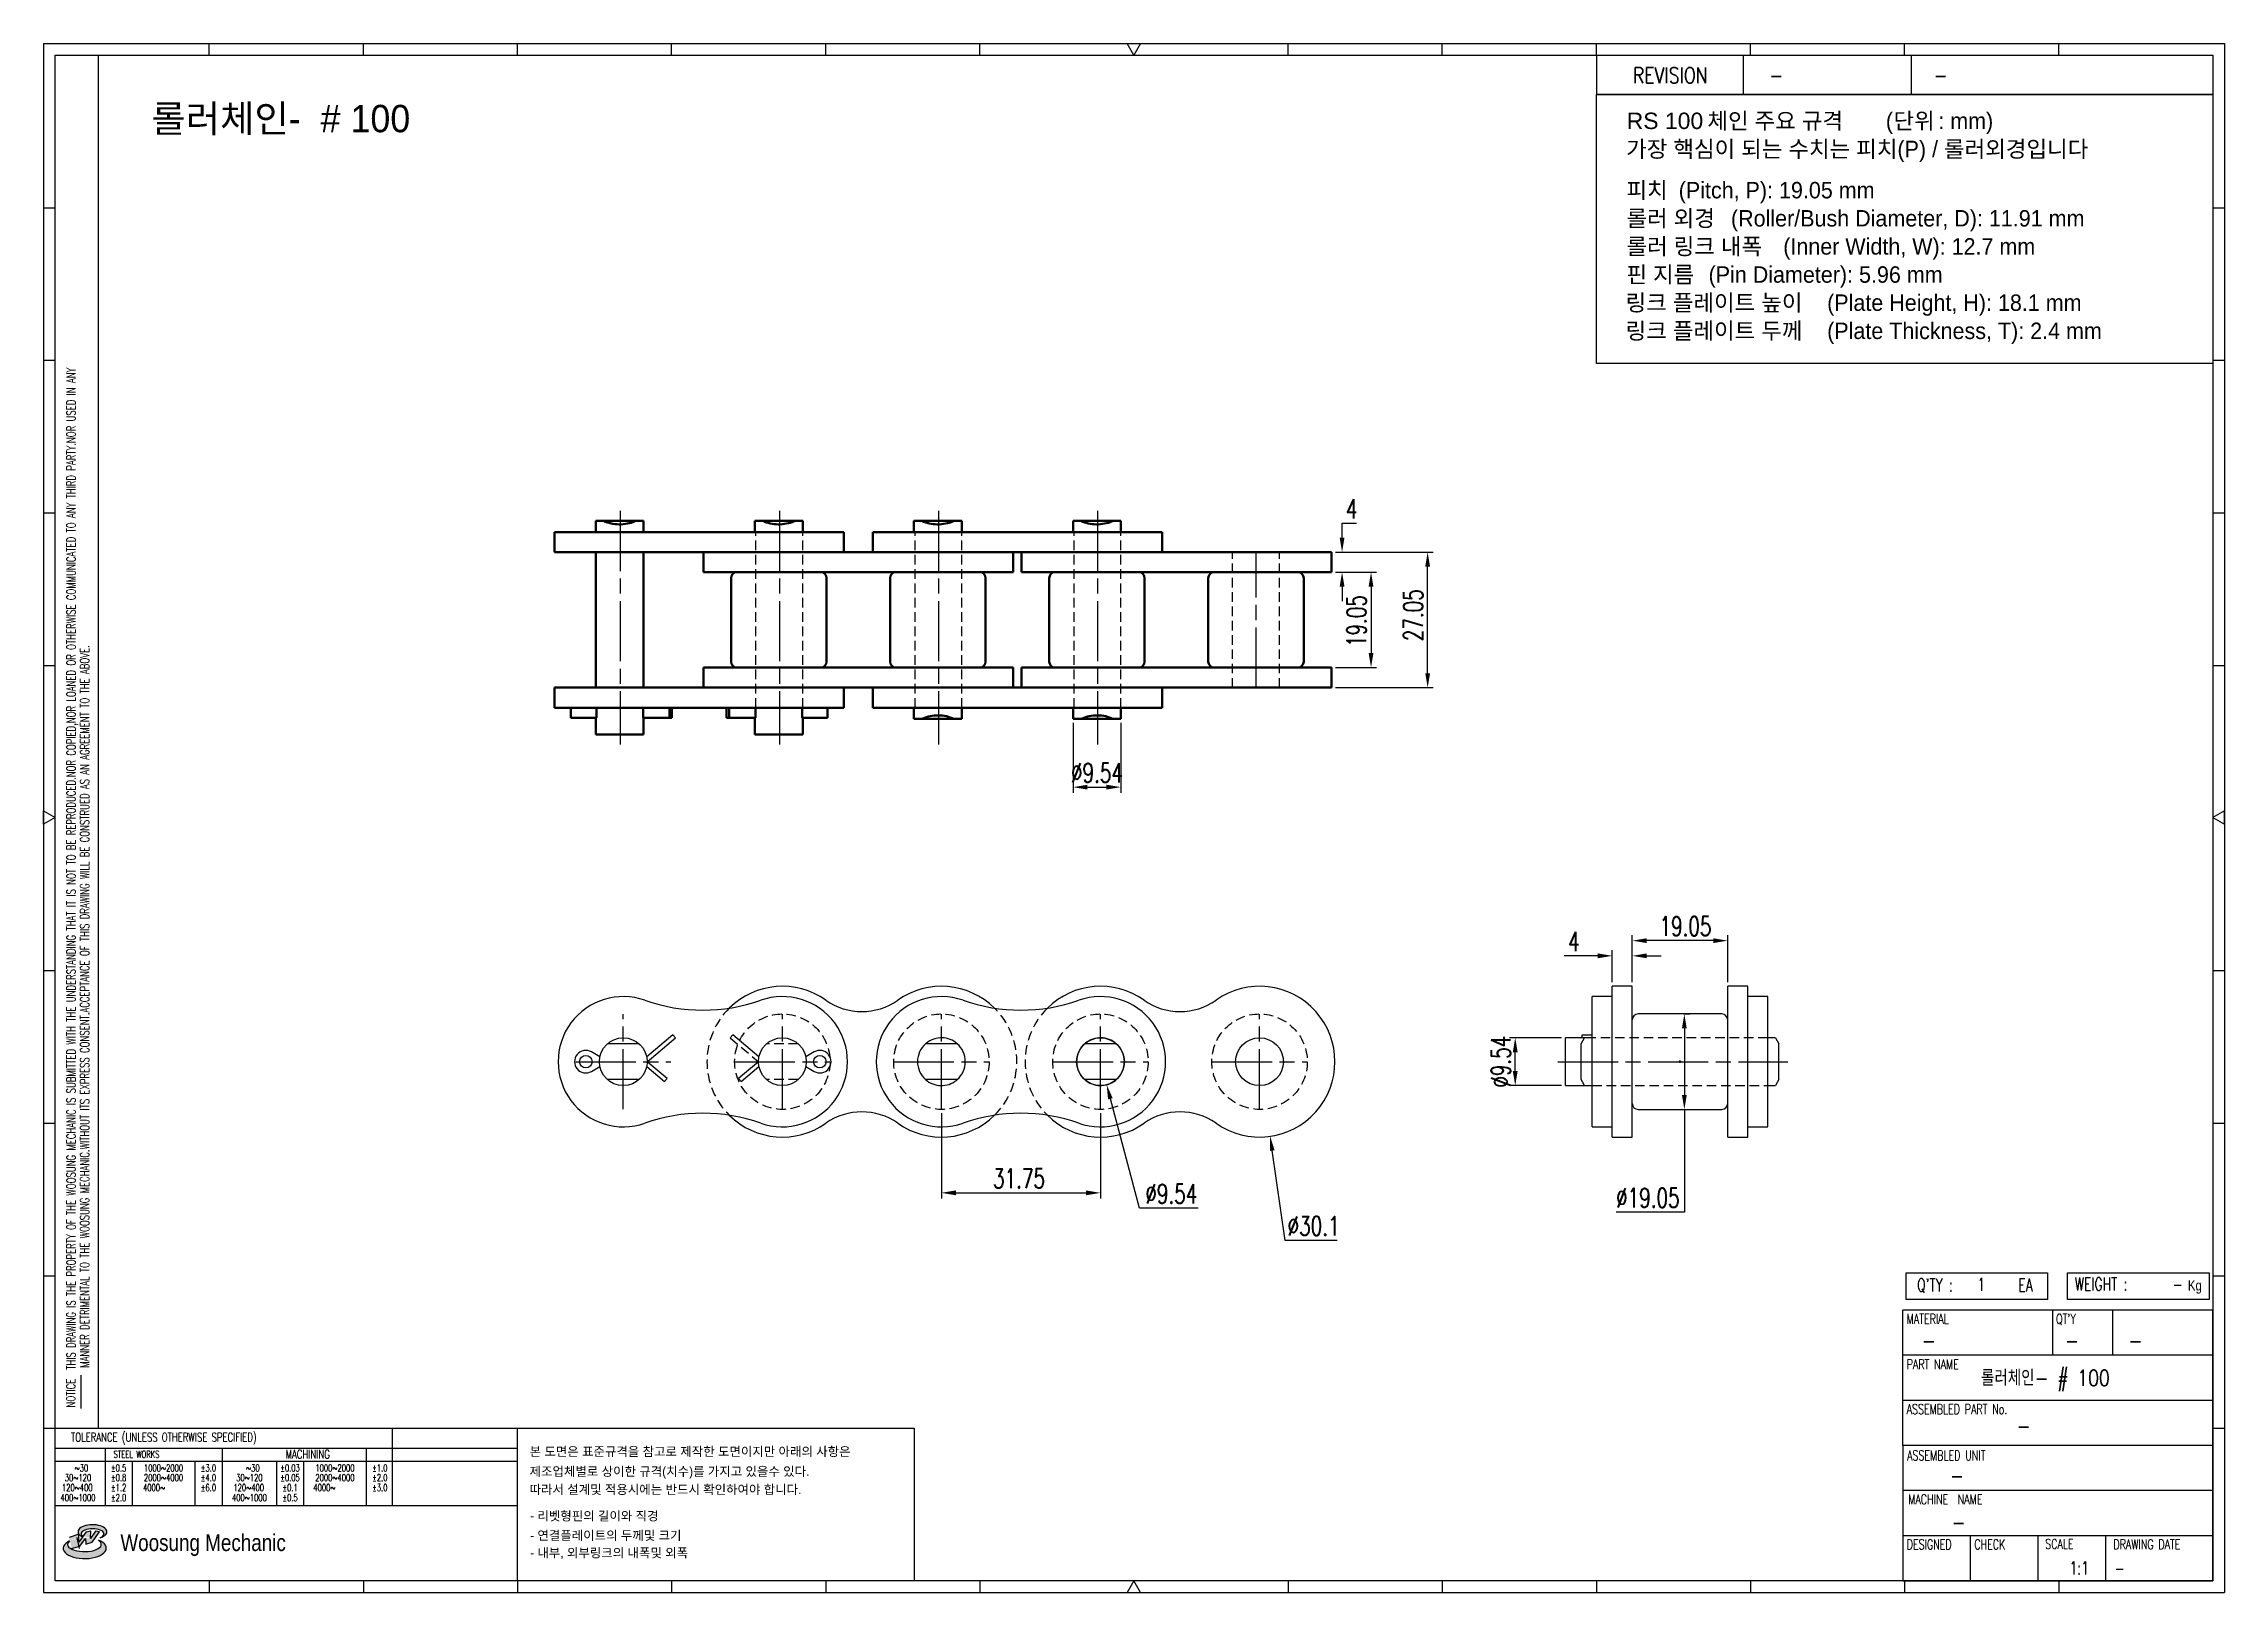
# Model space of a CAD drawing. Header units: millimetres. Extents: x 25753 to 26188, y 34 to 343.
import ezdxf
from ezdxf.enums import TextEntityAlignment as Align

# ---------------------------------------------------------------- set-up
doc = ezdxf.new("R2010")
doc.units = ezdxf.units.MM
doc.linetypes.add('AM_ISO08W050', pattern=[18, 12, -1.5, 3, -1.5])
doc.linetypes.add('HIDDEN', pattern=[9.525, 6.35, -3.175])
doc.layers.get('Defpoints').update_dxf_attribs({"color": 80})
for name, color, linetype, lineweight in [('2d ConnectionPoints', 7, 'Continuous', 50), ('AM_0', 7, 'Continuous', 50), ('CL1', 140, 'AM_ISO08W050', 25)]:
    doc.layers.add(name, color=color, linetype=linetype, lineweight=lineweight)
for name, color, linetype in [('HID-01', 2, 'HIDDEN'), ('S-DIM', 7, 'Continuous'), ('TITLE', 7, 'Continuous'), ('도면레이아웃', 7, 'Continuous')]:
    doc.layers.add(name, color=color, linetype=linetype)
doc.styles.add('HAN', font='ROMANS.shx', dxfattribs={"width": 0.7, "bigfont": 'whgtxt.shx'})
doc.styles.add('HKD_ST2', font='romans.shx', dxfattribs={"width": 0.7, "height": 4, "bigfont": '@extfont2.shx'})
doc.styles.add('HSG', font='SIMPLEX.shx', dxfattribs={"width": 0.7, "bigfont": 'HSG.shx'})
doc.styles.add('MtXpl_', font='Gulim.ttf')
doc.styles.add('SLDTEXTSTYLE4', font='arial.ttf', dxfattribs={"width": 0.8})
doc.styles.get("Standard").update_dxf_attribs({"font": 'arial.ttf'})
doc.dimstyles.new('APP1.6', dxfattribs={"dimscale": 1.6, "dimtxt": 2.4, "dimasz": 1.8, "dimexe": 0.7, "dimexo": 0.5, "dimgap": 0.6, "dimtad": 1, "dimtoh": 1, "dimrnd": 0.01, "dimzin": 9, "dimdsep": 46, "dimtxsty": 'HSG', "dimcen": 0, "dimclrd": 1, "dimclre": 1, "dimclrt": 256, "dimazin": 2, "dimtp": 1, "dimtm": 1, "dimtfac": 0.5, "dimtofl": 0, "dimtmove": 0, "dimatfit": 3, "dimfxl": 0, "dimtvp": 1, "dimtolj": 2, "dimlwd": -1, "dimlwe": -1, "dimarcsym": 0})

# ---------------------------------------------------------------- blocks, each defined once
blk = doc.blocks.new('MAST')
at = {"layer": '도면레이아웃'}
h = blk.add_hatch(color=10, dxfattribs=at)
h.paths.add_polyline_path([(1.544, 35.177), (1.554, 34.966), (1.779, 35.034), (2.054, 35.422), (1.908, 35.446), (1.728, 35.167), (1.741, 35.439), (1.547, 35.405), (1.292, 35.041), (1.295, 35.33), (0.943, 35.208), (1.03, 34.8), (1.336, 34.885)])
edge = h.paths.add_edge_path()
edge.add_ellipse((1.795, 35.421), major_axis=(-0.53, 0), ratio=0.487785, start_angle=122.36065, end_angle=403.39574)
edge.add_line((1.411, 35.244), (1.419, 35.261))
edge.add_ellipse((1.798, 35.344), major_axis=(-0.423, 0), ratio=0.444396, start_angle=131.58977, end_angle=386.19408, ccw=False)
edge = h.paths.add_edge_path()
edge.add_ellipse((1.512, 34.815), major_axis=(-0.793, 0), ratio=0.480113, start_angle=314.67633, end_angle=590.85213)
edge.add_ellipse((1.501, 34.958), major_axis=(-0.62, 0), ratio=0.43311, start_angle=331.7024, end_angle=574.42495, ccw=False)
at = {"color": 140}
for p, q in [((0, 90.118), (80.15, 90.118)), ((0, 90.118), (0, 33.191)), ((80.15, 90.118), (80.15, 33.191)), ((57.068, 89.693), (57.068, 88.246)), ((62.47, 89.693), (62.47, 88.246)), ((68.635, 89.693), (68.635, 88.246)), ((79.725, 88.246), (57.068, 88.246)), ((68.449, 43.961), (68.449, 44.936)), ((68.449, 44.936), (73.654, 44.936)), ((73.654, 44.936), (73.654, 43.961)), ((74.39, 43.961), (74.39, 44.936)), ((74.39, 44.936), (79.595, 44.936)), ((79.595, 44.936), (79.595, 43.961)), ((68.336, 38.59), (68.336, 43.563)), ((79.725, 43.563), (68.336, 43.563)), ((73.654, 43.961), (68.449, 43.961)), ((73.827, 43.563), (73.827, 41.905)), ((79.595, 43.961), (74.39, 43.961)), ((76.037, 43.563), (76.037, 41.905)), ((79.725, 38.59), (79.725, 43.563)), ((79.725, 41.905), (68.336, 41.905)), ((79.725, 40.248), (68.336, 40.248)), ((68.336, 38.59), (68.336, 33.616)), ((79.725, 38.59), (68.336, 38.59)), ((79.725, 33.616), (79.725, 38.59)), ((79.725, 36.932), (68.336, 36.932)), ((79.725, 35.274), (68.336, 35.274)), ((70.822, 33.616), (70.822, 35.274)), ((73.309, 33.616), (73.309, 35.274)), ((75.796, 33.616), (75.796, 35.274)), ((0, 33.191), (80.15, 33.191)), ((68.336, 33.616), (79.725, 33.616))]:
    blk.add_line(p, q, dxfattribs=at)
for p, q in [((6.089, 89.693), (6.089, 90.118)), ((11.753, 89.693), (11.753, 90.118)), ((17.418, 89.693), (17.418, 90.118)), ((23.082, 89.693), (23.082, 90.118)), ((28.746, 89.693), (28.746, 90.118)), ((34.411, 89.693), (34.411, 90.118)), ((45.739, 89.693), (45.739, 90.118)), ((51.404, 89.693), (51.404, 90.118)), ((57.068, 89.693), (57.068, 90.118)), ((62.732, 89.693), (62.732, 90.118)), ((68.397, 89.693), (68.397, 90.118)), ((74.061, 89.693), (74.061, 90.118)), ((0, 84.085), (0.425, 84.085)), ((79.725, 84.085), (80.15, 84.085)), ((0, 78.478), (0.425, 78.478)), ((79.725, 78.478), (80.15, 78.478)), ((0, 72.87), (0.425, 72.87)), ((79.725, 72.87), (80.15, 72.87)), ((0, 67.262), (0.425, 67.262)), ((79.725, 67.262), (80.15, 67.262)), ((0, 56.047), (0.425, 56.047)), ((79.725, 56.047), (80.15, 56.047)), ((0, 50.439), (0.425, 50.439)), ((79.725, 50.439), (80.15, 50.439)), ((0, 44.832), (0.425, 44.832)), ((79.725, 44.832), (80.15, 44.832)), ((1.377, 39.947), (1.377, 41.174)), ((0, 39.224), (0.425, 39.224)), ((79.725, 39.224), (80.15, 39.224)), ((6.089, 33.616), (6.089, 33.191)), ((11.753, 33.616), (11.753, 33.191)), ((17.418, 33.616), (17.418, 33.191)), ((23.082, 33.616), (23.082, 33.191)), ((28.746, 33.616), (28.746, 33.191)), ((34.411, 33.616), (34.411, 33.191)), ((45.739, 33.616), (45.739, 33.191)), ((51.404, 33.616), (51.404, 33.191)), ((57.068, 33.616), (57.068, 33.191)), ((62.732, 33.616), (62.732, 33.191)), ((68.397, 33.616), (68.397, 33.191)), ((74.061, 33.616), (74.061, 33.191))]:
    blk.add_line(p, q)
at = {"color": 2}
for p, q in [((2.017, 39.224), (2.017, 89.693)), ((0.425, 39.224), (17.418, 39.224)), ((0.425, 38.487), (17.418, 38.487)), ((2.257, 38.487), (2.257, 36.382)), ((6.557, 38.5), (6.557, 36.382)), ((11.857, 38.487), (11.857, 36.382)), ((12.816, 39.224), (12.816, 36.382)), ((17.418, 33.616), (17.418, 39.224)), ((0.425, 38.012), (17.418, 38.012)), ((3.257, 38.012), (3.257, 36.382)), ((5.557, 38.012), (5.557, 36.382)), ((8.557, 38.012), (8.557, 36.382)), ((9.557, 38.026), (9.557, 36.382)), ((0.425, 36.382), (17.418, 36.382))]:
    blk.add_line(p, q, dxfattribs=at)
for points in [[(40.075, 89.693), (39.83, 90.118), (40.32, 90.118)], [(0.425, 61.679), (0, 61.433), (0, 61.924)], [(79.725, 61.679), (80.15, 61.433), (80.15, 61.924)], [(40.075, 33.616), (39.83, 33.191), (40.32, 33.191)]]:
    blk.add_lwpolyline(points, close=True)
at = {"color": 140}
blk.add_lwpolyline([(0.425, 89.693), (79.725, 89.693), (79.725, 33.616), (0.425, 33.616)], close=True, dxfattribs=at)
at = {"layer": '도면레이아웃'}
for p, q in [((1.295, 35.33), (0.943, 35.208)), ((1.547, 35.405), (1.292, 35.041)), ((1.292, 35.041), (1.295, 35.33)), ((1.741, 35.439), (1.547, 35.405)), ((1.908, 35.446), (1.728, 35.167)), ((1.728, 35.167), (1.741, 35.439)), ((1.779, 35.034), (2.054, 35.422)), ((2.054, 35.422), (1.908, 35.446)), ((1.03, 34.8), (1.336, 34.885)), ((1.224, 35.208), (1.311, 34.8)), ((1.224, 35.208), (1.224, 35.208)), ((1.336, 34.885), (1.544, 35.177)), ((1.419, 35.261), (1.411, 35.244)), ((1.544, 35.177), (1.554, 34.966)), ((1.554, 34.966), (1.779, 35.034))]:
    blk.add_line(p, q, dxfattribs=at)
for centre, major_axis, ratio, start_param, end_param in [((1.795, 35.421), (-0.53, 0), 0.487785, 2.135596, 7.040584), ((1.798, 35.344), (-0.423, 0), 0.444396, 2.296675, 6.740358), ((1.512, 34.815), (-0.793, 0), 0.480113, 5.492138, 10.312315), ((1.501, 34.958), (-0.62, 0), 0.43311, 5.789299, 10.025607)]:
    blk.add_ellipse(centre, major_axis=major_axis, ratio=ratio, start_param=start_param, end_param=end_param, dxfattribs=at)
for s, height, style, width, p in [('REVISION', 0.5806, 'HAN', 0.8, (58.415, 88.664)), ('-', 0.581, 'HAN', 0.8, (63.426, 88.664)), ('-', 0.581, 'HAN', 0.8, (69.468, 88.664)), ("Q'TY : ", 0.4746, 'HKD_ST2', 0.7, (68.857, 44.253)), ('1', 0.475, 'HKD_ST2', 0.7, (71.071, 44.275)), ('EA', 0.4746, 'HKD_ST2', 0.7, (72.578, 44.253)), ('WEIGHT : ', 0.4746, 'HKD_ST2', 0.7, (74.65, 44.286)), ('-', 0.581, 'HAN', 0.8, (69.029, 42.157)), ('-', 0.581, 'HAN', 0.8, (74.289, 42.157)), ('-', 0.581, 'HAN', 0.8, (76.623, 42.157)), ('-', 0.581, 'HAN', 0.8, (72.515, 39.013)), ('-', 0.581, 'HAN', 0.8, (70.067, 37.189)), ('-', 0.581, 'HAN', 0.8, (70.126, 35.48)), ('1:1', 0.4746, 'HKD_ST2', 0.7, (74.458, 33.848)), ('-', 0.475, 'HKD_ST2', 0.7, (76.112, 33.837))]:
    blk.add_text(s, height=height, dxfattribs=dict(style=style, width=width)).set_placement(p)
at = {"color": 6, "style": 'HKD_ST2', "width": 0.7}
for s, p in [(' THIS DRAWING IS THE PROPERTY OF THE WOOSUNG MECHANIC IS SUBMITTED WITH THE UNDERSTANDING THAT IT IS NOT TO BE REPRODUCED.NOR COPIED,NOR LOANED OR OTHERWISE COMMUNICATED TO ANY THIRD PARTY.NOR USED IN ANY', (1.173, 41.217)), ('MANNER DETRIMENTAL TO THE WOOSUNG MECHANIC.WITHOUT ITS EXPRESS CONSENT.ACCEPTANCE OF THIS DRAWING WILL BE CONSTRUED AS AN AGREEMENT TO THE ABOVE.', (1.672, 41.447))]:
    blk.add_text(s, height=0.326266, rotation=90, dxfattribs=at).set_placement(p)
at = {"style": 'HKD_ST2', "width": 0.7}
blk.add_text('-', height=0.475, dxfattribs=at).set_placement((78.613, 44.286), align=Align.RIGHT)
at = {"color": 254, "style": 'HKD_ST2', "width": 0.7}
for s, height, p in [('MATERIAL', 0.3651, (68.474, 43.425)), ("QT'Y", 0.3651, (73.965, 43.425)), ('PART NAME', 0.3651, (68.474, 41.756)), ('ASSEMBLED PART No.', 0.36511, (68.474, 40.109)), ('ASSEMBLED UNIT', 0.36511, (68.49, 38.408)), ('MACHINE  NAME', 0.36511, (68.532, 36.794)), ('DESIGNED', 0.3651, (68.474, 35.136)), ('CHECK', 0.3651, (70.961, 35.136)), ('SCALE', 0.3651, (73.566, 35.153)), ('DRAWING DATE', 0.36511, (76.071, 35.141))]:
    blk.add_text(s, height=height, dxfattribs=at).set_placement(p, align=Align.TOP_LEFT)
at = {"style": 'HKD_ST2', "width": 0.7}
blk.add_text('NOTICE', height=0.3263, rotation=90, dxfattribs=at).set_placement((1.163, 39.988))
blk.add_text('TOLERANCE (UNLESS OTHERWISE SPECIFIED)', height=0.32627, dxfattribs=at).set_placement((4.417, 38.896), align=Align.MIDDLE_CENTER)
at = {"color": 4, "style": 'HKD_ST2', "width": 0.7}
for s, height, p in [('%%12630', 0.261, (1.389, 37.762)), ('1000%%1262000', 0.26101, (4.407, 37.762)), ('%%12630', 0.261, (7.689, 37.762)), ('1000%%1262000', 0.26101, (10.707, 37.762)), ('120%%126400', 0.26101, (1.237, 37.045)), ('30%%126120', 0.261, (1.263, 37.411)), ('4000%%126', 0.261, (4.061, 37.045)), ('2000%%1264000', 0.26101, (4.407, 37.411)), ('120%%126400', 0.26101, (7.537, 37.045)), ('30%%126120', 0.261, (7.563, 37.411)), ('4000%%126', 0.261, (10.321, 37.045)), ('2000%%1264000', 0.26101, (10.707, 37.411)), ('400%%1261000', 0.26101, (1.263, 36.67)), ('400%%1261000', 0.26101, (7.563, 36.67))]:
    blk.add_text(s, height=height, dxfattribs=at).set_placement(p, align=Align.MIDDLE_CENTER)
for s, height, p in [('%%P0.5', 0.261, (2.757, 37.762)), ('STEEL WORKS', 0.26101, (3.416, 38.268)), ('%%P3.0', 0.261, (6.057, 37.762)), ('%%P0.03', 0.261, (9.057, 37.762)), ('MACHINING', 0.3263, (9.707, 38.27)), ('%%P1.0', 0.261, (12.357, 37.762)), ('%%P0.8', 0.261, (2.757, 37.411)), ('%%P1.2', 0.261, (2.757, 37.045)), ('%%P4.0', 0.261, (6.057, 37.411)), ('%%P6.0', 0.261, (6.057, 37.045)), ('%%P0.05', 0.261, (9.057, 37.411)), ('%%P0.1', 0.261, (9.057, 37.045)), ('%%P2.0', 0.261, (12.357, 37.411)), ('%%P3.0', 0.261, (12.357, 37.045)), ('%%P2.0', 0.261, (2.757, 36.67)), ('%%P0.5', 0.261, (9.057, 36.67))]:
    blk.add_text(s, height=height, dxfattribs=at).set_placement(p, align=Align.MIDDLE)
at = {"color": 1, "style": 'SLDTEXTSTYLE4', "width": 0.8}
blk.add_text('Woosung Mechanic', height=0.61957, dxfattribs=at).set_placement((2.822, 34.711))
at = {"layer": 'TITLE', "width": 0.8}
blk.add_text('Kg', height=0.3789, dxfattribs=at).set_placement((78.807, 44.286))
blk = doc.blocks.new('*D2')
at = {"layer": 'Defpoints', "color": 0, "transparency": 16777216}
for p in [(26069.83, 163.67), (26069.83, 154.56), (26088.88, 154.56)]:
    blk.add_point(p, dxfattribs=at)
at = {"layer": 'S-DIM', "color": 1, "linetype": 'ByBlock', "transparency": 16777216}
for p, q in [((26069.83, 155.36), (26069.83, 164.79)), ((26086, 163.67), (26072.71, 163.67)), ((26088.88, 155.36), (26088.88, 164.79))]:
    blk.add_line(p, q, dxfattribs=at)
at = {"layer": 'S-DIM', "color": 1, "transparency": 16777216}
for points in [[(26072.71, 164.15), (26072.71, 163.19), (26069.83, 163.67)], [(26086, 164.15), (26086, 163.19), (26088.88, 163.67)]]:
    blk.add_solid(points, dxfattribs=at)
at = {"layer": 'S-DIM', "transparency": 16777216, "insert": (26080.45, 166.55), "char_height": 3.84, "attachment_point": 5, "style": 'HSG'}
blk.add_mtext('\\A2;19.05', dxfattribs=at)
blk = doc.blocks.new('*D3')
at = {"layer": 'Defpoints', "color": 0, "transparency": 16777216}
for p in [(26065.83, 160.64), (26065.83, 154.56), (26069.83, 154.56)]:
    blk.add_point(p, dxfattribs=at)
at = {"layer": 'S-DIM', "color": 1, "linetype": 'ByBlock', "transparency": 16777216}
for p, q in [((26065.83, 155.36), (26065.83, 161.76)), ((26069.83, 155.36), (26069.83, 161.76)), ((26062.95, 160.64), (26056.23, 160.64)), ((26072.71, 160.64), (26075.59, 160.64))]:
    blk.add_line(p, q, dxfattribs=at)
at = {"layer": 'S-DIM', "color": 1, "transparency": 16777216}
for points in [[(26062.95, 161.12), (26062.95, 160.16), (26065.83, 160.64)], [(26072.71, 161.12), (26072.71, 160.16), (26069.83, 160.64)]]:
    blk.add_solid(points, dxfattribs=at)
at = {"layer": 'S-DIM', "transparency": 16777216, "insert": (26058.15, 163.52), "char_height": 3.84, "attachment_point": 5, "style": 'HSG'}
blk.add_mtext('\\A2;4', dxfattribs=at)
blk = doc.blocks.new('*D4')
at = {"layer": 'Defpoints', "color": 0, "transparency": 16777216}
for p in [(26046.47, 144.28), (26056.5, 144.28), (26056.5, 134.74)]:
    blk.add_point(p, dxfattribs=at)
at = {"layer": 'S-DIM', "color": 1, "linetype": 'ByBlock', "transparency": 16777216}
for p, q in [((26055.7, 144.28), (26045.35, 144.28)), ((26046.47, 137.62), (26046.47, 141.4)), ((26055.7, 134.74), (26045.35, 134.74))]:
    blk.add_line(p, q, dxfattribs=at)
at = {"layer": 'S-DIM', "color": 1, "transparency": 16777216}
for points in [[(26045.99, 141.4), (26046.95, 141.4), (26046.47, 144.28)], [(26045.99, 137.62), (26046.95, 137.62), (26046.47, 134.74)]]:
    blk.add_solid(points, dxfattribs=at)
at = {"layer": 'S-DIM', "transparency": 16777216, "insert": (26043.59, 139.51), "char_height": 3.84, "attachment_point": 5, "rotation": 90, "style": 'HSG'}
blk.add_mtext('\\A2;%%c9.54', dxfattribs=at)
blk = doc.blocks.new('*D5')
at = {"layer": 'Defpoints', "color": 0, "transparency": 16777216}
for p in [(26079.35, 149.03), (26079.35, 129.98), (26080.23, 129.98)]:
    blk.add_point(p, dxfattribs=at)
at = {"layer": 'S-DIM', "color": 1, "linetype": 'ByBlock', "transparency": 16777216}
for p, q in [((26080.15, 149.03), (26081.35, 149.03)), ((26080.23, 146.15), (26080.23, 132.86)), ((26080.15, 129.98), (26081.35, 129.98)), ((26080.23, 129.98), (26080.23, 109.47)), ((26080.23, 109.47), (26066.6, 109.47))]:
    blk.add_line(p, q, dxfattribs=at)
at = {"layer": 'S-DIM', "color": 1, "transparency": 16777216}
for points in [[(26079.75, 146.15), (26080.71, 146.15), (26080.23, 149.03)], [(26079.75, 132.86), (26080.71, 132.86), (26080.23, 129.98)]]:
    blk.add_solid(points, dxfattribs=at)
at = {"layer": 'S-DIM', "transparency": 16777216, "insert": (26072.94, 112.35), "char_height": 3.84, "attachment_point": 5, "style": 'HSG'}
blk.add_mtext('\\A2;%%c19.05', dxfattribs=at)
blk = doc.blocks.new('*D6')
at = {"layer": 'Defpoints', "color": 0, "transparency": 16777216}
for p in [(25931.94, 130.01), (25963.69, 130.01), (25963.69, 113.33)]:
    blk.add_point(p, dxfattribs=at)
at = {"layer": 'S-DIM', "color": 1, "linetype": 'ByBlock', "transparency": 16777216}
for p, q in [((25931.94, 129.21), (25931.94, 112.21)), ((25963.69, 129.21), (25963.69, 112.21)), ((25934.82, 113.33), (25960.81, 113.33))]:
    blk.add_line(p, q, dxfattribs=at)
at = {"layer": 'S-DIM', "color": 1, "transparency": 16777216}
for points in [[(25934.82, 113.81), (25934.82, 112.85), (25931.94, 113.33)], [(25960.81, 113.81), (25960.81, 112.85), (25963.69, 113.33)]]:
    blk.add_solid(points, dxfattribs=at)
at = {"layer": 'S-DIM', "transparency": 16777216, "insert": (25947.42, 116.21), "char_height": 3.84, "attachment_point": 5, "style": 'HSG'}
blk.add_mtext('\\A2;31.75', dxfattribs=at)
blk = doc.blocks.new('*D7')
at = {"layer": 'Defpoints', "color": 0, "transparency": 16777216}
for p in [(25962.46, 144.12), (25964.92, 134.9)]:
    blk.add_point(p, dxfattribs=at)
at = {"layer": 'S-DIM', "color": 1, "linetype": 'ByBlock', "transparency": 16777216}
for p, q in [((25971.48, 110.26), (25965.66, 132.12)), ((25983.2, 110.26), (25971.48, 110.26))]:
    blk.add_line(p, q, dxfattribs=at)
at = {"layer": 'S-DIM', "color": 1, "transparency": 16777216}
blk.add_solid([(25966.12, 132.24), (25965.2, 131.99), (25964.92, 134.9)], dxfattribs=at)
at = {"layer": 'S-DIM', "transparency": 16777216, "insert": (25977.82, 113.14), "char_height": 3.84, "attachment_point": 5, "style": 'HSG'}
blk.add_mtext('\\A2;∅9.54', dxfattribs=at)
blk = doc.blocks.new('*D8')
at = {"layer": 'Defpoints', "color": 0, "transparency": 16777216}
for p in [(25993.32, 154.41), (25997.56, 124.61)]:
    blk.add_point(p, dxfattribs=at)
at = {"layer": 'S-DIM', "color": 1, "linetype": 'ByBlock', "transparency": 16777216}
for p, q in [((26000.52, 103.84), (25997.97, 121.76)), ((26010.96, 103.84), (26000.52, 103.84))]:
    blk.add_line(p, q, dxfattribs=at)
at = {"layer": 'S-DIM', "color": 1, "transparency": 16777216}
blk.add_solid([(25998.44, 121.83), (25997.49, 121.69), (25997.56, 124.61)], dxfattribs=at)
at = {"layer": 'S-DIM', "transparency": 16777216, "insert": (26006.22, 106.72), "char_height": 3.84, "attachment_point": 5, "style": 'HSG'}
blk.add_mtext('\\A2;∅30.1', dxfattribs=at)
blk = doc.blocks.new('*D9')
at = {"layer": 'Defpoints', "color": 0, "transparency": 16777216}
for p in [(25958.21, 207.95), (25967.75, 207.95), (25967.75, 194.31)]:
    blk.add_point(p, dxfattribs=at)
at = {"layer": 'S-DIM', "color": 1, "linetype": 'ByBlock', "transparency": 16777216}
for p, q in [((25958.21, 207.15), (25958.21, 193.19)), ((25967.75, 207.15), (25967.75, 193.19)), ((25961.09, 194.31), (25964.87, 194.31))]:
    blk.add_line(p, q, dxfattribs=at)
at = {"layer": 'S-DIM', "color": 1, "transparency": 16777216}
for points in [[(25961.09, 194.79), (25961.09, 193.83), (25958.21, 194.31)], [(25964.87, 194.79), (25964.87, 193.83), (25967.75, 194.31)]]:
    blk.add_solid(points, dxfattribs=at)
at = {"layer": 'S-DIM', "transparency": 16777216, "insert": (25962.98, 197.19), "char_height": 3.84, "attachment_point": 5, "style": 'HSG'}
blk.add_mtext('\\A2;%%c9.54', dxfattribs=at)
blk = doc.blocks.new('*D10')
at = {"layer": 'Defpoints', "color": 0, "transparency": 16777216}
for p in [(26009.78, 237.23), (26009.78, 218.18), (26017.69, 218.18)]:
    blk.add_point(p, dxfattribs=at)
at = {"layer": 'S-DIM', "color": 1, "linetype": 'ByBlock', "transparency": 16777216}
for p, q in [((26010.58, 237.23), (26018.81, 237.23)), ((26017.69, 234.35), (26017.69, 221.06)), ((26010.58, 218.18), (26018.81, 218.18))]:
    blk.add_line(p, q, dxfattribs=at)
at = {"layer": 'S-DIM', "color": 1, "transparency": 16777216}
for points in [[(26017.21, 234.35), (26018.17, 234.35), (26017.69, 237.23)], [(26017.21, 221.06), (26018.17, 221.06), (26017.69, 218.18)]]:
    blk.add_solid(points, dxfattribs=at)
at = {"layer": 'S-DIM', "transparency": 16777216, "insert": (26014.81, 227.47), "char_height": 3.84, "attachment_point": 5, "rotation": 90, "style": 'HSG'}
blk.add_mtext('\\A2;19.05', dxfattribs=at)
blk = doc.blocks.new('*D11')
at = {"layer": 'Defpoints', "color": 0, "transparency": 16777216}
for p in [(26009.78, 241.23), (26028.99, 241.23), (26009.78, 214.18)]:
    blk.add_point(p, dxfattribs=at)
at = {"layer": 'S-DIM', "color": 1, "linetype": 'ByBlock', "transparency": 16777216}
for p, q in [((26010.58, 241.23), (26030.11, 241.23)), ((26028.99, 217.06), (26028.99, 238.35)), ((26010.58, 214.18), (26030.11, 214.18))]:
    blk.add_line(p, q, dxfattribs=at)
at = {"layer": 'S-DIM', "color": 1, "transparency": 16777216}
for points in [[(26028.51, 238.35), (26029.47, 238.35), (26028.99, 241.23)], [(26028.51, 217.06), (26029.47, 217.06), (26028.99, 214.18)]]:
    blk.add_solid(points, dxfattribs=at)
at = {"layer": 'S-DIM', "transparency": 16777216, "insert": (26026.11, 228.63), "char_height": 3.84, "attachment_point": 5, "rotation": 90, "style": 'HSG'}
blk.add_mtext('\\A2;27.05', dxfattribs=at)
blk = doc.blocks.new('*D12')
at = {"layer": 'Defpoints', "color": 0, "transparency": 16777216}
for p in [(26009.78, 241.23), (26011.91, 241.23), (26009.78, 237.23)]:
    blk.add_point(p, dxfattribs=at)
at = {"layer": 'S-DIM', "color": 1, "linetype": 'ByBlock', "transparency": 16777216}
for p, q in [((26011.91, 244.11), (26011.91, 246.99)), ((26011.91, 246.99), (26014.79, 246.99)), ((26010.58, 241.23), (26013.03, 241.23)), ((26010.58, 237.23), (26013.03, 237.23)), ((26011.91, 234.35), (26011.91, 231.47))]:
    blk.add_line(p, q, dxfattribs=at)
at = {"layer": 'S-DIM', "color": 1, "transparency": 16777216}
for points in [[(26011.43, 244.11), (26012.39, 244.11), (26011.91, 241.23)], [(26011.43, 234.35), (26012.39, 234.35), (26011.91, 237.23)]]:
    blk.add_solid(points, dxfattribs=at)
at = {"layer": 'S-DIM', "transparency": 16777216, "insert": (26013.83, 249.87), "char_height": 3.84, "attachment_point": 5, "style": 'HSG'}
blk.add_mtext('\\A2;4', dxfattribs=at)

msp = doc.modelspace()

# ---------------------------------------------------------------- linework, layer by layer
for p, q in [((26065.828, 152.51), (26061.828, 152.51)), ((26061.828, 126.51), (26061.828, 152.51)), ((26069.828, 154.56), (26065.828, 154.56)), ((26065.828, 124.46), (26065.828, 154.56)), ((26069.828, 124.46), (26069.828, 154.56)), ((26092.878, 154.56), (26088.878, 154.56)), ((26088.878, 124.46), (26088.878, 154.56)), ((26092.878, 124.46), (26092.878, 154.56)), ((26096.878, 152.51), (26092.878, 152.51)), ((26096.878, 126.51), (26096.878, 152.51)), ((26087.697, 149.035), (26071.009, 149.035)), ((25878.341, 144.87), (25873.11, 140.48)), ((25873.209, 139.51), (25878.86, 144.251)), ((25878.86, 144.251), (25878.341, 144.87)), ((25890.287, 144.87), (25889.769, 144.251)), ((25895.519, 140.48), (25890.287, 144.87)), ((25929.657, 143.698), (25929.3, 143.483)), ((25930.03, 143.881), (25929.657, 143.698)), ((25930.419, 144.031), (25930.03, 143.881)), ((25930.819, 144.146), (25930.419, 144.031)), ((25931.227, 144.226), (25930.819, 144.146)), ((25931.641, 144.27), (25931.227, 144.226)), ((25932.057, 144.278), (25931.641, 144.27)), ((25932.472, 144.25), (25932.057, 144.278)), ((25932.883, 144.185), (25932.472, 144.25)), ((25933.287, 144.085), (25932.883, 144.185)), ((25933.681, 143.95), (25933.287, 144.085)), ((25934.061, 143.782), (25933.681, 143.95)), ((25934.425, 143.581), (25934.061, 143.782)), ((25961.407, 143.698), (25961.05, 143.483)), ((25961.78, 143.881), (25961.407, 143.698)), ((25962.169, 144.031), (25961.78, 143.881)), ((25962.569, 144.146), (25962.169, 144.031)), ((25962.977, 144.226), (25962.569, 144.146)), ((25963.391, 144.27), (25962.977, 144.226)), ((25963.807, 144.278), (25963.391, 144.27)), ((25964.222, 144.25), (25963.807, 144.278)), ((25964.633, 144.185), (25964.222, 144.25)), ((25965.037, 144.085), (25964.633, 144.185)), ((25965.431, 143.95), (25965.037, 144.085)), ((25965.811, 143.782), (25965.431, 143.95)), ((25966.175, 143.581), (25965.811, 143.782)), ((26056.503, 134.74), (26056.503, 144.28)), ((26060.291, 144.28), (26056.503, 144.28)), ((26059.603, 143.087), (26060.291, 144.28)), ((26059.828, 144.87), (26061.828, 144.87)), ((26059.828, 144.28), (26059.828, 144.87)), ((26061.828, 144.28), (26060.291, 144.28)), ((26098.414, 144.28), (26096.878, 144.28)), ((26098.414, 144.28), (26099.103, 143.087)), ((25863.769, 140.48), (25862.076, 141.457)), ((25871.594, 143.087), (25865.284, 143.087)), ((25877.197, 136.163), (25873.209, 139.51)), ((25895.419, 139.51), (25891.431, 136.163)), ((25906.553, 141.457), (25904.86, 140.48)), ((25928.964, 143.238), (25928.784, 143.087)), ((25935.094, 143.087), (25928.784, 143.087)), ((25929.3, 143.483), (25928.964, 143.238)), ((25934.771, 143.348), (25934.425, 143.581)), ((25935.094, 143.087), (25934.771, 143.348)), ((25960.714, 143.238), (25960.534, 143.087)), ((25966.844, 143.087), (25960.534, 143.087)), ((25961.05, 143.483), (25960.714, 143.238)), ((25966.521, 143.348), (25966.175, 143.581)), ((25966.844, 143.087), (25966.521, 143.348)), ((26059.603, 135.932), (26059.603, 143.087)), ((26099.103, 135.932), (26099.103, 143.087)), ((25862.076, 137.562), (25863.769, 138.539)), ((25871.594, 135.932), (25865.284, 135.932)), ((25873.11, 138.539), (25876.679, 135.545)), ((25876.679, 135.545), (25877.197, 136.163)), ((25891.431, 136.163), (25891.95, 135.545)), ((25891.95, 135.545), (25895.519, 138.539)), ((25904.86, 138.539), (25906.553, 137.562)), ((25928.784, 135.932), (25929.108, 135.671)), ((25935.094, 135.932), (25928.784, 135.932)), ((25929.108, 135.671), (25929.453, 135.438)), ((25929.453, 135.438), (25929.818, 135.237)), ((25929.818, 135.237), (25930.198, 135.069)), ((25930.198, 135.069), (25930.592, 134.934)), ((25933.06, 134.873), (25933.46, 134.988)), ((25933.46, 134.988), (25933.848, 135.138)), ((25933.848, 135.138), (25934.222, 135.321)), ((25934.222, 135.321), (25934.578, 135.536)), ((25934.578, 135.536), (25934.915, 135.781)), ((25934.915, 135.781), (25935.094, 135.932)), ((25960.534, 135.932), (25960.858, 135.671)), ((25966.844, 135.932), (25960.534, 135.932)), ((25960.858, 135.671), (25961.203, 135.438)), ((25961.203, 135.438), (25961.568, 135.237)), ((25961.568, 135.237), (25961.948, 135.069)), ((25961.948, 135.069), (25962.342, 134.934)), ((25964.81, 134.873), (25965.21, 134.988)), ((25965.21, 134.988), (25965.598, 135.138)), ((25965.598, 135.138), (25965.972, 135.321)), ((25965.972, 135.321), (25966.328, 135.536)), ((25966.328, 135.536), (25966.665, 135.781)), ((25966.665, 135.781), (25966.844, 135.932)), ((26060.291, 134.74), (26059.603, 135.932)), ((26099.103, 135.932), (26098.414, 134.74)), ((25930.592, 134.934), (25930.996, 134.834)), ((25930.996, 134.834), (25931.407, 134.769)), ((25931.407, 134.769), (25931.822, 134.741)), ((25931.822, 134.741), (25932.238, 134.749)), ((25932.238, 134.749), (25932.652, 134.793)), ((25932.652, 134.793), (25933.06, 134.873)), ((25962.342, 134.934), (25962.746, 134.834)), ((25962.746, 134.834), (25963.157, 134.769)), ((25963.157, 134.769), (25963.572, 134.741)), ((25963.572, 134.741), (25963.988, 134.749)), ((25963.988, 134.749), (25964.402, 134.793)), ((25964.402, 134.793), (25964.81, 134.873)), ((26056.503, 134.74), (26060.291, 134.74)), ((26060.291, 134.74), (26061.828, 134.74)), ((26096.878, 134.74), (26098.414, 134.74)), ((26061.828, 126.51), (26065.828, 126.51)), ((26071.009, 129.985), (26087.697, 129.985)), ((26092.878, 126.51), (26096.878, 126.51)), ((26065.828, 124.46), (26069.828, 124.46)), ((26088.878, 124.46), (26092.878, 124.46))]:
    msp.add_line(p, q)
at = {"color": 140}
for points in [[(26062.664, 332.567), (26185.712, 332.567), (26185.712, 278.863), (26062.664, 278.863)], [(25847.329, 66.336), (25926.51, 66.336), (25926.51, 35.881), (25847.329, 35.881)]]:
    msp.add_lwpolyline(points, close=True, dxfattribs=at)
for centre, radius in [((25868.439, 139.51), 4.77), ((25900.189, 139.51), 4.77), ((25963.689, 139.51), 4.77), ((25995.439, 139.51), 4.77), ((25860.951, 139.51), 1.248), ((25907.677, 139.51), 1.248)]:
    msp.add_circle(centre, radius)
for centre, radius, start, end in [((25868.439, 139.51), 13, 70.61979, 289.38021), ((25900.189, 139.51), 15.05, 54.75784, 134.72876), ((25900.189, 139.51), 13, 250.61979, 109.38021), ((25931.939, 139.51), 13, 70.61979, 289.38021), ((25931.939, 139.51), 15.05, 45.27124, 125.24217), ((25963.689, 139.51), 15.05, 54.75784, 134.72876), ((25963.689, 139.51), 13, 250.61979, 109.38021), ((25995.439, 139.51), 15.05, 234.75783, 125.24217), ((25884.314, 184.639), 34.84, 250.61979, 289.38021), ((25916.064, 161.979), 12.461, 234.75783, 305.24217), ((25947.814, 184.639), 34.84, 250.61979, 289.38021), ((25979.564, 161.979), 12.461, 234.75783, 305.24217), ((26071.009, 147.853), 1.181, 90, 180), ((26087.697, 147.853), 1.181, 0, 90), ((25860.951, 139.51), 2.249, 60, 300), ((25907.677, 139.51), 2.249, 240, 120), ((25931.939, 139.51), 4.77, 131.40962, 228.59038), ((25931.939, 139.51), 4.77, 311.40962, 48.59038), ((25963.689, 139.51), 4.77, 131.40962, 228.59038), ((25963.689, 139.51), 4.77, 311.40962, 48.59038), ((26071.009, 131.166), 1.181, 180, 270), ((26087.697, 131.166), 1.181, 270, 0), ((25884.314, 94.38), 34.84, 70.61979, 109.38021), ((25900.189, 139.51), 15.05, 225.27124, 305.24217), ((25916.064, 117.04), 12.461, 54.75784, 125.24217), ((25931.939, 139.51), 15.05, 234.75783, 314.72876), ((25947.814, 94.38), 34.84, 70.61979, 109.38021), ((25963.689, 139.51), 15.05, 225.27124, 305.24217), ((25979.564, 117.04), 12.461, 54.75784, 125.24217)]:
    msp.add_arc(centre, radius, start, end)
at = {"layer": '2d ConnectionPoints'}
msp.add_point((26079.353, 139.51), dxfattribs=at)
msp.add_point((26079.353, 139.51), dxfattribs=at)
msp.add_point((26079.353, 139.51), dxfattribs=at)
at = {"layer": 'AM_0'}
for p, q in [((25854.731, 245.228), (25854.731, 241.228)), ((25912.481, 245.228), (25854.731, 245.228)), ((25862.961, 247.453), (25862.961, 245.228)), ((25872.501, 247.453), (25862.961, 247.453)), ((25864.576, 247.453), (25864.9, 247.302)), ((25864.9, 247.302), (25865.245, 247.168)), ((25865.245, 247.168), (25865.609, 247.052)), ((25865.609, 247.052), (25865.99, 246.955)), ((25865.99, 246.955), (25866.383, 246.877)), ((25866.383, 246.877), (25866.787, 246.819)), ((25866.787, 246.819), (25867.198, 246.782)), ((25867.198, 246.782), (25867.614, 246.765)), ((25867.614, 246.765), (25868.03, 246.77)), ((25868.03, 246.77), (25868.443, 246.796)), ((25868.443, 246.796), (25868.852, 246.842)), ((25868.852, 246.842), (25869.252, 246.908)), ((25869.252, 246.908), (25869.64, 246.995)), ((25869.64, 246.995), (25870.014, 247.1)), ((25870.014, 247.1), (25870.37, 247.225)), ((25870.37, 247.225), (25870.706, 247.366)), ((25870.706, 247.366), (25870.886, 247.453)), ((25872.501, 245.228), (25872.501, 247.453)), ((25894.711, 247.453), (25894.711, 245.228)), ((25904.251, 247.453), (25894.711, 247.453)), ((25896.326, 247.453), (25896.65, 247.302)), ((25896.65, 247.302), (25896.995, 247.168)), ((25896.995, 247.168), (25897.359, 247.052)), ((25897.359, 247.052), (25897.74, 246.955)), ((25897.74, 246.955), (25898.133, 246.877)), ((25898.133, 246.877), (25898.537, 246.819)), ((25898.537, 246.819), (25898.948, 246.782)), ((25898.948, 246.782), (25899.364, 246.765)), ((25899.364, 246.765), (25899.78, 246.77)), ((25899.78, 246.77), (25900.193, 246.796)), ((25900.193, 246.796), (25900.602, 246.842)), ((25900.602, 246.842), (25901.002, 246.908)), ((25901.002, 246.908), (25901.39, 246.995)), ((25901.39, 246.995), (25901.764, 247.1)), ((25901.764, 247.1), (25902.12, 247.225)), ((25902.12, 247.225), (25902.456, 247.366)), ((25902.456, 247.366), (25902.636, 247.453)), ((25904.251, 245.228), (25904.251, 247.453)), ((25912.481, 241.228), (25912.481, 245.228)), ((25918.231, 245.228), (25918.231, 241.228)), ((25975.981, 245.228), (25918.231, 245.228)), ((25926.461, 247.453), (25926.461, 245.228)), ((25936.001, 247.453), (25926.461, 247.453)), ((25928.076, 247.453), (25928.4, 247.302)), ((25928.4, 247.302), (25928.745, 247.168)), ((25928.745, 247.168), (25929.109, 247.052)), ((25929.109, 247.052), (25929.49, 246.955)), ((25929.49, 246.955), (25929.883, 246.877)), ((25929.883, 246.877), (25930.287, 246.819)), ((25930.287, 246.819), (25930.698, 246.782)), ((25930.698, 246.782), (25931.114, 246.765)), ((25931.114, 246.765), (25931.53, 246.77)), ((25931.53, 246.77), (25931.943, 246.796)), ((25931.943, 246.796), (25932.352, 246.842)), ((25932.352, 246.842), (25932.752, 246.908)), ((25932.752, 246.908), (25933.14, 246.995)), ((25933.14, 246.995), (25933.514, 247.1)), ((25933.514, 247.1), (25933.87, 247.225)), ((25933.87, 247.225), (25934.206, 247.366)), ((25934.206, 247.366), (25934.386, 247.453)), ((25936.001, 245.228), (25936.001, 247.453)), ((25958.211, 247.453), (25958.211, 245.228)), ((25967.751, 247.453), (25958.211, 247.453)), ((25959.826, 247.453), (25960.15, 247.302)), ((25960.15, 247.302), (25960.495, 247.168)), ((25960.495, 247.168), (25960.859, 247.052)), ((25960.859, 247.052), (25961.24, 246.955)), ((25961.24, 246.955), (25961.633, 246.877)), ((25961.633, 246.877), (25962.037, 246.819)), ((25962.037, 246.819), (25962.448, 246.782)), ((25962.448, 246.782), (25962.864, 246.765)), ((25962.864, 246.765), (25963.28, 246.77)), ((25963.28, 246.77), (25963.693, 246.796)), ((25963.693, 246.796), (25964.102, 246.842)), ((25964.102, 246.842), (25964.502, 246.908)), ((25964.502, 246.908), (25964.89, 246.995)), ((25964.89, 246.995), (25965.264, 247.1)), ((25965.264, 247.1), (25965.62, 247.225)), ((25965.62, 247.225), (25965.956, 247.366)), ((25965.956, 247.366), (25966.136, 247.453)), ((25967.751, 245.228), (25967.751, 247.453)), ((25975.981, 241.228), (25975.981, 245.228)), ((25854.731, 241.228), (25888.889, 241.228)), ((25862.961, 241.228), (25862.961, 214.178)), ((25872.501, 214.178), (25872.501, 241.228)), ((25884.431, 241.228), (25884.431, 237.228)), ((25941.822, 241.228), (25888.889, 241.228)), ((25941.822, 241.228), (25952.389, 241.228)), ((25946.281, 237.228), (25946.281, 241.228)), ((25947.931, 241.228), (25947.931, 237.228)), ((26009.781, 241.228), (25952.389, 241.228)), ((26009.781, 237.228), (26009.781, 241.228)), ((25946.281, 237.228), (25884.431, 237.228)), ((25889.956, 236.047), (25889.956, 219.359)), ((25909.006, 219.359), (25909.006, 236.047)), ((25921.706, 236.047), (25921.706, 219.359)), ((25940.756, 219.359), (25940.756, 236.047)), ((26009.781, 237.228), (25947.931, 237.228)), ((25953.456, 236.047), (25953.456, 219.359)), ((25972.506, 219.359), (25972.506, 236.047)), ((25985.206, 236.047), (25985.206, 219.359)), ((26004.256, 219.359), (26004.256, 236.047)), ((25884.431, 218.178), (25884.431, 214.178)), ((25946.281, 218.178), (25884.431, 218.178)), ((25946.281, 214.178), (25946.281, 218.178)), ((25947.931, 218.178), (25947.931, 214.178)), ((26009.781, 218.178), (25947.931, 218.178)), ((26009.781, 214.178), (26009.781, 218.178)), ((25854.731, 214.178), (25888.889, 214.178)), ((25854.731, 214.178), (25854.731, 210.178)), ((25941.822, 214.178), (25888.889, 214.178)), ((25912.481, 210.178), (25912.481, 214.178)), ((25918.231, 214.178), (25918.231, 210.178)), ((25941.822, 214.178), (25952.389, 214.178)), ((26009.781, 214.178), (25952.389, 214.178)), ((25975.981, 210.178), (25975.981, 214.178)), ((25912.481, 210.178), (25854.731, 210.178)), ((25857.994, 210.178), (25857.994, 208.178)), ((25863.061, 208.178), (25863.061, 210.178)), ((25872.401, 208.178), (25872.401, 210.178)), ((25877.633, 208.178), (25877.633, 210.178)), ((25878.152, 208.178), (25878.152, 210.178)), ((25889.06, 208.178), (25889.06, 210.178)), ((25889.579, 208.178), (25889.579, 210.178)), ((25894.811, 208.178), (25894.811, 210.178)), ((25904.151, 208.178), (25904.151, 210.178)), ((25909.218, 208.178), (25909.218, 210.178)), ((25975.981, 210.178), (25918.231, 210.178)), ((25926.461, 210.178), (25926.461, 207.953)), ((25936.001, 207.953), (25936.001, 210.178)), ((25958.211, 210.178), (25958.211, 207.953)), ((25967.751, 207.953), (25967.751, 210.178)), ((25863.061, 208.178), (25857.994, 208.178)), ((25862.961, 208.178), (25862.961, 204.853)), ((25872.501, 204.853), (25862.961, 204.853)), ((25878.152, 208.178), (25872.401, 208.178)), ((25872.501, 204.853), (25872.501, 208.178)), ((25894.811, 208.178), (25889.06, 208.178)), ((25894.711, 208.178), (25894.711, 204.853)), ((25904.251, 204.853), (25894.711, 204.853)), ((25909.218, 208.178), (25904.151, 208.178)), ((25904.251, 204.853), (25904.251, 208.178)), ((25936.001, 207.953), (25926.461, 207.953)), ((25928.256, 208.04), (25928.076, 207.953)), ((25928.592, 208.182), (25928.256, 208.04)), ((25928.948, 208.306), (25928.592, 208.182)), ((25929.322, 208.411), (25928.948, 208.306)), ((25929.71, 208.498), (25929.322, 208.411)), ((25930.11, 208.565), (25929.71, 208.498)), ((25930.518, 208.611), (25930.11, 208.565)), ((25930.932, 208.636), (25930.518, 208.611)), ((25931.348, 208.641), (25930.932, 208.636)), ((25931.763, 208.624), (25931.348, 208.641)), ((25932.174, 208.587), (25931.763, 208.624)), ((25932.578, 208.529), (25932.174, 208.587)), ((25932.972, 208.452), (25932.578, 208.529)), ((25933.353, 208.354), (25932.972, 208.452)), ((25933.717, 208.238), (25933.353, 208.354)), ((25934.062, 208.104), (25933.717, 208.238)), ((25934.386, 207.953), (25934.062, 208.104)), ((25967.751, 207.953), (25958.211, 207.953)), ((25960.006, 208.04), (25959.826, 207.953)), ((25960.342, 208.182), (25960.006, 208.04)), ((25960.698, 208.306), (25960.342, 208.182)), ((25961.072, 208.411), (25960.698, 208.306)), ((25961.46, 208.498), (25961.072, 208.411)), ((25961.86, 208.565), (25961.46, 208.498)), ((25962.268, 208.611), (25961.86, 208.565)), ((25962.682, 208.636), (25962.268, 208.611)), ((25963.098, 208.641), (25962.682, 208.636)), ((25963.513, 208.624), (25963.098, 208.641)), ((25963.924, 208.587), (25963.513, 208.624)), ((25964.328, 208.529), (25963.924, 208.587)), ((25964.722, 208.452), (25964.328, 208.529)), ((25965.103, 208.354), (25964.722, 208.452)), ((25965.467, 208.238), (25965.103, 208.354)), ((25965.812, 208.104), (25965.467, 208.238)), ((25966.136, 207.953), (25965.812, 208.104))]:
    msp.add_line(p, q, dxfattribs=at)
for centre, start, end in [((25891.137, 236.047), 90, 180), ((25907.825, 236.047), 0, 90), ((25922.887, 236.047), 90, 180), ((25939.575, 236.047), 0, 90), ((25954.637, 236.047), 90, 180), ((25971.325, 236.047), 360, 90), ((25986.387, 236.047), 90, 180), ((26003.075, 236.047), 0, 90), ((25891.137, 219.359), 180, 270), ((25907.825, 219.359), 270, 0), ((25922.887, 219.359), 180, 270), ((25939.575, 219.359), 270, 360), ((25954.637, 219.359), 180, 270), ((25971.325, 219.359), 270, 0), ((25986.387, 219.359), 180, 270), ((26003.075, 219.359), 270, 360)]:
    msp.add_arc(centre, 1.181, start, end, dxfattribs=at)
at = {"layer": 'CL1'}
for p, q in [((25867.836, 249.45), (25867.836, 202.85)), ((25899.586, 249.45), (25899.586, 202.85)), ((25931.336, 249.45), (25931.336, 202.85)), ((25963.086, 249.45), (25963.086, 202.85)), ((25994.731, 214.178), (25994.731, 241.228)), ((25868.439, 130.007), (25868.439, 149.012)), ((25900.189, 130.007), (25900.189, 149.012)), ((25931.939, 130.007), (25931.939, 149.012)), ((25963.689, 130.007), (25963.689, 149.012)), ((25995.439, 130.007), (25995.439, 149.012)), ((25858.937, 139.51), (25877.942, 139.51)), ((25890.687, 139.51), (25909.692, 139.51)), ((25922.437, 139.51), (25941.442, 139.51)), ((25954.187, 139.51), (25973.192, 139.51)), ((25985.937, 139.51), (26004.942, 139.51)), ((26055.006, 139.51), (26100.908, 139.51))]:
    msp.add_line(p, q, dxfattribs=at)
at = {"layer": 'HID-01', "ltscale": 0.3}
for p, q in [((25894.921, 210.178), (25894.921, 245.228)), ((25904.251, 210.178), (25904.251, 245.228)), ((25926.671, 210.178), (25926.671, 245.228)), ((25936.001, 210.178), (25936.001, 245.228)), ((25958.421, 210.178), (25958.421, 245.228)), ((25967.751, 210.178), (25967.751, 245.228)), ((25990.066, 214.178), (25990.066, 241.228)), ((25999.396, 214.178), (25999.396, 241.228)), ((25889.769, 144.251), (25895.419, 139.51)), ((26096.878, 144.28), (26061.828, 144.28)), ((25903.344, 143.087), (25897.034, 143.087)), ((25903.344, 135.932), (25897.034, 135.932)), ((26061.828, 134.74), (26096.878, 134.74))]:
    msp.add_line(p, q, dxfattribs=at)
for centre in [(25900.189, 139.51), (25931.939, 139.51), (25963.689, 139.51), (25995.439, 139.51)]:
    msp.add_circle(centre, 9.525, dxfattribs=at)
for centre, start, end in [((25900.189, 139.51), 134.72876, 225.27124), ((25931.939, 139.51), 314.72876, 45.27124), ((25963.689, 139.51), 134.72876, 225.27124)]:
    msp.add_arc(centre, 15.05, start, end, dxfattribs=at)

# ---------------------------------------------------------------- block references
at = {"color": 140, "xscale": 5.430854882821475, "yscale": 5.430854882821475, "zscale": 5.430854882821475}
msp.add_blockref('MAST', (25752.735, -146.684), dxfattribs=at)

# ---------------------------------------------------------------- texts
at = {"color": 254, "style": 'MtXpl_'}
msp.add_text('롤러체인-  # 100', height=5.46521, dxfattribs=at).set_placement((25774.239, 325.041))
at = {"color": 140}
msp.add_text('RS 100 ', height=3.2791, dxfattribs=at).set_placement((26068.716, 325.68))
at = {"color": 140, "style": 'MtXpl_'}
for s, height, p in [('체인 주요 규격 ', 3.2791, (26084.831, 325.68)), ('(', 3.279, (26120.447, 325.68)), ('단위', 3.2791, (26121.973, 325.68)), (': mm)', 3.2791, (26130.915, 325.68)), ('가장 핵심이 되는 수치는 피치(P) / 롤러외경입니다', 3.27913, (26068.613, 320.057)), ('피치 ', 3.2791, (26068.67, 311.841)), ('(Pitch, P): 19.05 mm  ', 3.27913, (26079.101, 311.841)), ('롤러 외경 ', 3.2791, (26068.666, 306.228)), ('(Roller/Bush Diameter, D): 11.91 mm', 3.27913, (26089.528, 306.228)), ('롤러 링크 내폭 ', 3.2791, (26068.675, 300.614)), ('(Inner Width, W): 12.7 mm', 3.27913, (26099.968, 300.614)), ('핀 지름 ', 3.2791, (26068.67, 295)), ('(Pin Diameter): 5.96 mm', 3.27913, (26085.061, 295)), ('링크 플레이트 높이 ', 3.27913, (26068.496, 289.382)), ('(Plate Height, H): 18.1 mm', 3.27913, (26108.731, 289.382)), ('링크 플레이트 두께 ', 3.27913, (26068.496, 283.764)), ('(Plate Thickness, T): 2.4 mm', 3.27913, (26108.731, 283.764)), ('본 도면은 표준규격을 참고로 제작한 도면이지만 아래의 사항은', 1.82174, (25849.736, 60.787)), ('제조업체별로 상이한 규격(치수)를 가지고 있을수 있다.', 1.82174, (25849.736, 56.824)), ('따라서 설계및 적용시에는 반드시 확인하여야 합니다.', 1.82174, (25849.736, 53.212)), ('- 리벳형핀의 길이와 직경', 1.82174, (25849.836, 47.924)), ('- 연결플레이트의 두께및 크기', 1.82174, (25849.836, 44.046)), ('- 내부, 외부링크의 내폭및 외폭', 1.82174, (25849.836, 40.566))]:
    msp.add_text(s, height=height, dxfattribs=at).set_placement(p)
at = {"style": 'HAN', "width": 0.8}
msp.add_text('롤러체인- # 100', height=3.1532, dxfattribs=at).set_placement((26139.451, 74.818))

# ---------------------------------------------------------------- dimensions: what is measured, and where the dimension line sits
at = {"layer": 'S-DIM'}
for base, p1, p2, picture, middle in [((26011.907, 241.228), (26009.781, 237.228), (26009.781, 241.228), '*D12', (26013.827, 246.988)), ((26028.988, 241.228), (26009.781, 214.178), (26009.781, 241.228), '*D11', (26028.988, 228.629)), ((26017.688, 218.178), (26009.781, 237.228), (26009.781, 218.178), '*D10', (26017.688, 227.47))]:
    dim = msp.add_linear_dim(base=base, p1=p1, p2=p2, angle=90, dimstyle='APP1.6', dxfattribs=at)
    dim.commit()
    dim.dimension.update_dxf_attribs({"geometry": picture, "text_midpoint": middle, "dimtype": 128})
dim = msp.add_linear_dim(base=(25967.751, 194.309), p1=(25958.211, 207.953), p2=(25967.751, 207.953), text='%%c<>', dimstyle='APP1.6', dxfattribs=at)
dim.commit()
dim.dimension.update_dxf_attribs({"geometry": '*D9', "text_midpoint": (25962.981, 194.309), "dimtype": 128})
for base, p1, p2, picture, middle in [((26065.828, 160.637), (26069.828, 154.56), (26065.828, 154.56), '*D3', (26058.148, 160.637)), ((26069.828, 163.673), (26088.878, 154.56), (26069.828, 154.56), '*D2', (26080.455, 163.673)), ((25963.689, 113.334), (25931.939, 130.007), (25963.689, 130.007), '*D6', (25947.421, 113.334))]:
    dim = msp.add_linear_dim(base=base, p1=p1, p2=p2, dimstyle='APP1.6', dxfattribs=at)
    dim.commit()
    dim.dimension.update_dxf_attribs({"geometry": picture, "text_midpoint": middle, "dimtype": 128})
for p1, p2, picture, middle in [((25993.316, 154.409), (25997.563, 124.61), '*D8', (26006.22, 103.84)), ((25962.461, 144.119), (25964.918, 134.9), '*D7', (25977.82, 110.26))]:
    dim = msp.add_diameter_dim_2p(p1=p1, p2=p2, dimstyle='APP1.6', dxfattribs=at)
    dim.commit()
    dim.dimension.update_dxf_attribs({"geometry": picture, "text_midpoint": middle, "dimtype": 131})
for base, p1, p2, picture, middle in [((26080.231, 129.985), (26079.353, 149.035), (26079.353, 129.985), '*D5', (26072.935, 109.47)), ((26046.473, 144.28), (26056.503, 134.74), (26056.503, 144.28), '*D4', (26046.473, 139.51))]:
    dim = msp.add_linear_dim(base=base, p1=p1, p2=p2, angle=90, text='%%c<>', dimstyle='APP1.6', dxfattribs=at)
    dim.commit()
    dim.dimension.update_dxf_attribs({"geometry": picture, "text_midpoint": middle, "dimtype": 128})

doc.saveas('drawing.dxf')
